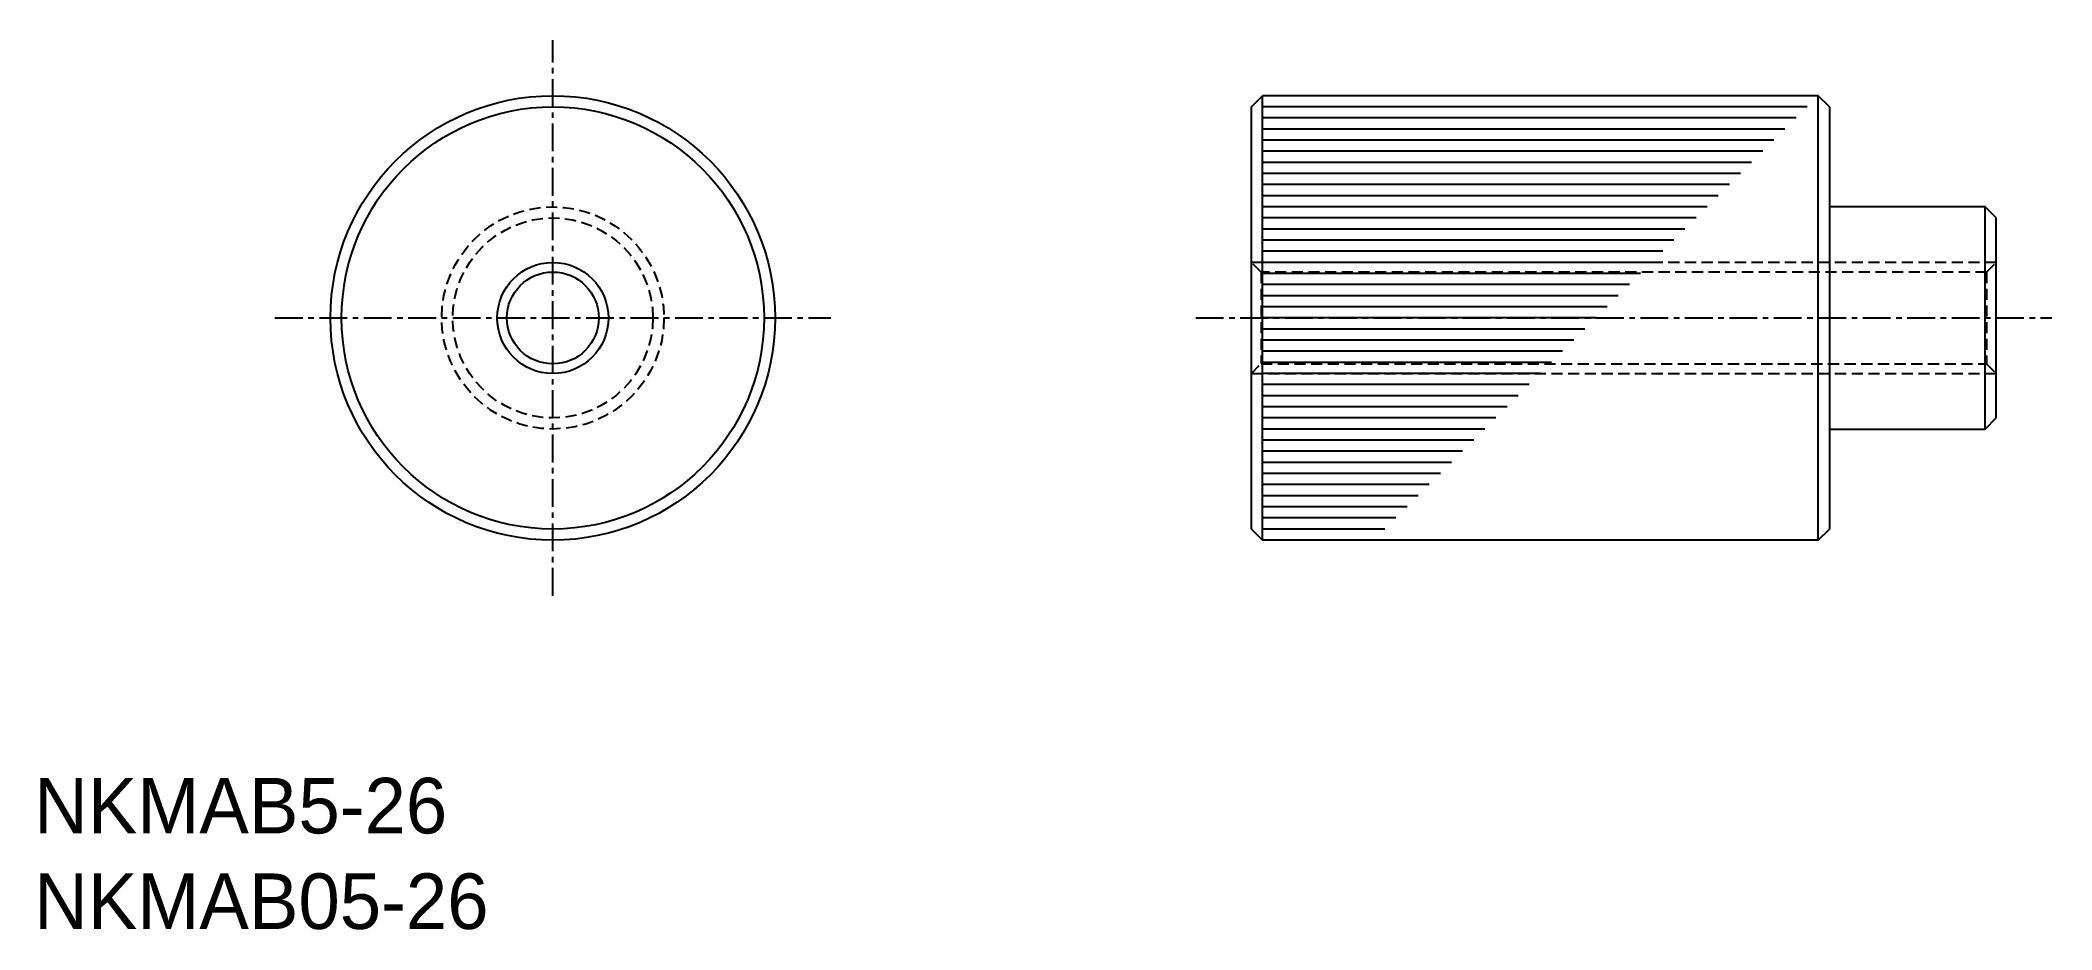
# Model space of a CAD drawing. Extents: x 0.3 to 90.8, y 0 to 40.
import ezdxf

# ---------------------------------------------------------------- set-up
doc = ezdxf.new("R2010")
doc.units = 0
doc.linetypes.add('CENTER', pattern=[2, 1.25, -0.25, 0.25, -0.25])
doc.linetypes.add('DASHED', pattern=[0.75, 0.5, -0.25])
doc.layers.get('0').update_dxf_attribs({"linetype": 'CONTINUOUS'})
doc.layers.add('CENTER', color=1, linetype='CENTER')

msp = doc.modelspace()

# ---------------------------------------------------------------- linework, layer by layer
at = {"color": 7, "linetype": 'CONTINUOUS'}
for p, q in [((54.75, 37), (55.25, 37.5)), ((55.25, 17.5), (55.25, 37.5)), ((80.25, 37.5), (55.25, 37.5)), ((80.25, 17.5), (80.25, 37.5)), ((80.75, 37), (80.25, 37.5)), ((54.75, 18), (54.75, 37)), ((79.75, 37), (55.25, 37)), ((79.25, 36.5), (55.25, 36.5)), ((80.75, 37), (80.75, 18)), ((78.75, 36), (55.25, 36)), ((78.25, 35.5), (55.25, 35.5)), ((77.75, 35), (55.25, 35)), ((77.25, 34.5), (55.25, 34.5)), ((76.75, 34), (55.25, 34)), ((76.25, 33.5), (55.25, 33.5)), ((75.75, 33), (55.25, 33)), ((75.25, 32.5), (55.25, 32.5)), ((74.75, 32), (55.25, 32)), ((87.75, 32.5), (80.75, 32.5)), ((87.75, 22.5), (87.75, 32.5)), ((88.25, 32), (87.75, 32.5)), ((88.25, 23), (88.25, 32)), ((74.25, 31.5), (55.25, 31.5)), ((73.75, 31), (55.25, 31)), ((73.25, 30.5), (55.25, 30.5)), ((72.75, 30), (55.25, 30)), ((72.25, 29.5), (55.25, 29.5)), ((71.75, 29), (55.25, 29)), ((71.25, 28.5), (55.25, 28.5)), ((70.75, 28), (55.25, 28)), ((70.25, 27.5), (55.25, 27.5)), ((69.75, 27), (55.25, 27)), ((69.25, 26.5), (55.25, 26.5)), ((68.75, 26), (55.25, 26)), ((68.25, 25.5), (55.25, 25.5)), ((67.75, 25), (55.25, 25)), ((67.25, 24.5), (55.25, 24.5)), ((66.75, 24), (55.25, 24)), ((66.25, 23.5), (55.25, 23.5)), ((65.75, 23), (55.25, 23)), ((87.75, 22.5), (88.25, 23)), ((65.25, 22.5), (55.25, 22.5)), ((64.75, 22), (55.25, 22)), ((80.75, 22.5), (87.75, 22.5)), ((64.25, 21.5), (55.25, 21.5)), ((63.75, 21), (55.25, 21)), ((63.25, 20.5), (55.25, 20.5)), ((62.75, 20), (55.25, 20)), ((62.25, 19.5), (55.25, 19.5)), ((61.75, 19), (55.25, 19)), ((61.25, 18.5), (55.25, 18.5)), ((54.75, 18), (55.25, 17.5)), ((60.75, 18), (55.25, 18)), ((80.25, 17.5), (55.25, 17.5)), ((80.25, 17.5), (80.75, 18))]:
    msp.add_line(p, q, dxfattribs=at)
at = {"color": 3, "linetype": 'DASHED'}
for p, q in [((88.25, 30), (54.75, 30)), ((55.183, 29.567), (54.75, 30)), ((87.817, 29.567), (88.25, 30)), ((55.183, 29.567), (55.183, 25.433)), ((87.817, 29.567), (55.183, 29.567)), ((87.817, 29.567), (87.817, 25.433)), ((54.75, 25), (55.183, 25.433)), ((55.183, 25.433), (87.817, 25.433)), ((87.817, 25.433), (88.25, 25)), ((54.75, 25), (88.25, 25))]:
    msp.add_line(p, q, dxfattribs=at)
at = {"color": 7, "linetype": 'CONTINUOUS'}
for radius in [10, 9.5, 2.067]:
    msp.add_circle((23.329, 27.5), radius, dxfattribs=at)
at = {"color": 3, "linetype": 'DASHED'}
for radius in [5, 4.5]:
    msp.add_circle((23.329, 27.5), radius, dxfattribs=at)
at = {"color": 3, "linetype": 'CONTINUOUS'}
msp.add_circle((23.329, 27.5), 2.5, dxfattribs=at)
at = {"layer": 'CENTER', "color": 1, "linetype": 'CENTER'}
for p, q in [((23.329, 15), (23.329, 40)), ((10.829, 27.5), (35.829, 27.5)), ((52.25, 27.5), (90.75, 27.5))]:
    msp.add_line(p, q, dxfattribs=at)

# ---------------------------------------------------------------- texts
at = {"color": 7, "linetype": 'CONTINUOUS'}
for s, p in [('NKMAB5-26', (0, 4.302)), ('NKMAB05-26', (0, 0))]:
    msp.add_text(s, height=2.5, dxfattribs=at).set_placement(p)

doc.saveas('drawing.dxf')
